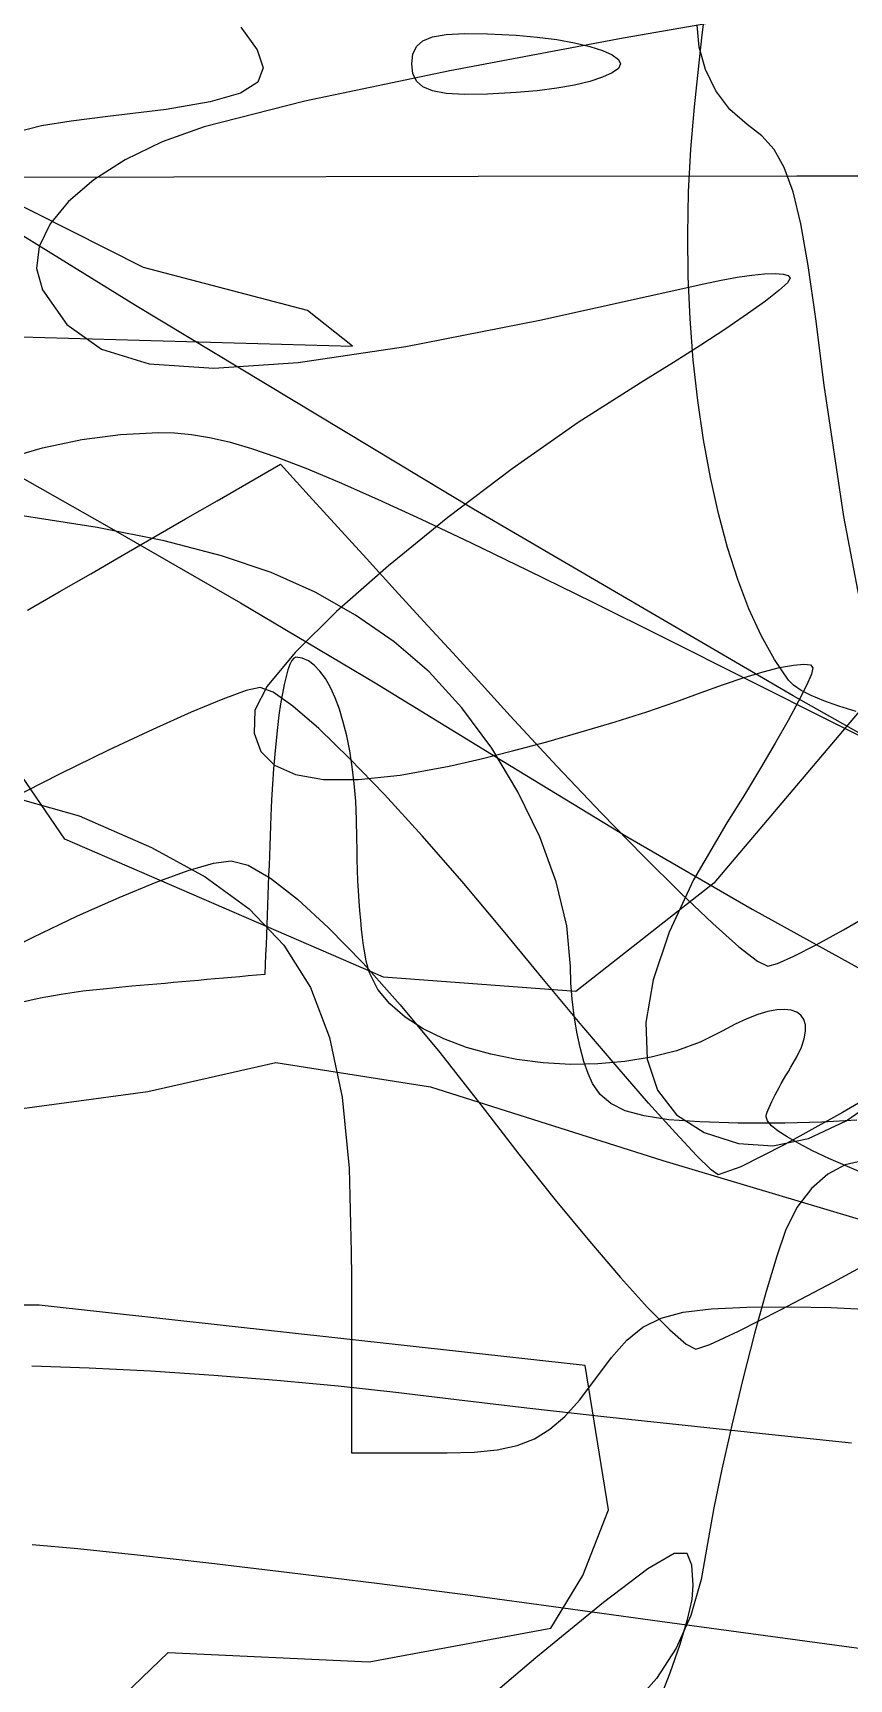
# Model space of a CAD drawing. Extents: x -75 to 75, y -75 to 75.
# Drawn here: x -24.29 to -13.1, y -34.69 to -12.14 of the extents above; entities that cross this region are included whole.
import ezdxf

# ---------------------------------------------------------------- set-up
doc = ezdxf.new("R2010")
doc.units = 0
for name, color, linetype in [('butterfly', 7, 'CONTINUOUS'), ('crown', 7, 'CONTINUOUS'), ('darth', 7, 'CONTINUOUS'), ('jackskellington', 7, 'CONTINUOUS'), ('m4', 7, 'CONTINUOUS'), ('mushroom', 7, 'CONTINUOUS'), ('nes', 7, 'CONTINUOUS'), ('skullbones', 7, 'CONTINUOUS'), ('stormtrooper', 7, 'CONTINUOUS'), ('wolf', 7, 'CONTINUOUS')]:
    doc.layers.add(name, color=color, linetype=linetype)

msp = doc.modelspace()

# ---------------------------------------------------------------- linework, layer by layer
at = {"layer": 'butterfly', "color": 7}
for p, q in [((-13.645545, -11.770447), (-16.201222, -12.212326)), ((-16.201222, -12.212326), (-18.576825, -12.659385)), ((-18.576825, -12.659385), (-20.560863, -13.07651)), ((-20.560863, -13.07651), (-21.941849, -13.428585)), ((-21.941849, -13.428585), (-22.515734, -13.63518)), ((-22.515734, -13.63518), (-23.022392, -13.880138)), ((-23.022392, -13.880138), (-23.453032, -14.15461)), ((-23.453032, -14.15461), (-23.79886, -14.449741)), ((-23.79886, -14.449741), (-24.051085, -14.756686)), ((-24.051085, -14.756686), (-24.200915, -15.066589)), ((-24.200915, -15.066589), (-24.239557, -15.370596)), ((-24.239557, -15.370596), (-24.15822, -15.659862)), ((-15.094891, -15.578226), (-14.85921, -15.52774)), ((-14.85921, -15.52774), (-14.638898, -15.488217)), ((-14.638898, -15.488217), (-14.438808, -15.459978)), ((-14.438808, -15.459978), (-14.263795, -15.443355)), ((-14.263795, -15.443355), (-14.118711, -15.438642)), ((-14.118711, -15.438642), (-14.00841, -15.446206)), ((-14.00841, -15.446206), (-13.937747, -15.466356)), ((-13.911574, -15.499388), (-13.950469, -15.562732)), ((-13.937747, -15.466356), (-13.911574, -15.499388)), ((-24.15822, -15.659862), (-23.822702, -16.136154)), ((-17.342168, -16.077779), (-15.094891, -15.578226)), ((-14.066297, -15.669717), (-14.250834, -15.814576)), ((-13.950469, -15.562732), (-14.066297, -15.669717)), ((-14.495857, -15.991544), (-14.793143, -16.194857)), ((-14.250834, -15.814576), (-14.495857, -15.991544)), ((-23.822702, -16.136154), (-23.349917, -16.474259)), ((-19.180495, -16.436704), (-17.342168, -16.077779)), ((-14.793143, -16.194857), (-15.134469, -16.418743)), ((-20.655153, -16.655407), (-19.180495, -16.436704)), ((-15.134469, -16.418743), (-15.511614, -16.657447)), ((-23.349917, -16.474259), (-22.694584, -16.673776)), ((-22.694584, -16.673776), (-21.811423, -16.734293)), ((-21.811423, -16.734293), (-20.655153, -16.655407)), ((-15.511614, -16.657447), (-15.916353, -16.905193)), ((-15.916353, -16.905193), (-16.814933, -17.477492)), ((-16.814933, -17.477492), (-17.723399, -18.11206)), ((-17.723399, -18.11206), (-18.603598, -18.776592)), ((-18.603598, -18.776592), (-19.417381, -19.438775)), ((-19.417381, -19.438775), (-20.126596, -20.06631)), ((-20.126596, -20.06631), (-20.693094, -20.626886)), ((-20.693094, -20.626886), (-21.078722, -21.088195)), ((-14.542373, -20.969162), (-14.283136, -20.892138)), ((-14.283136, -20.892138), (-14.056397, -20.835152)), ((-14.056397, -20.835152), (-13.868445, -20.799597)), ((-13.868445, -20.799597), (-13.725566, -20.786869)), ((-13.725566, -20.786869), (-13.634051, -20.798412)), ((-13.621679, -20.923103), (-13.688828, -21.078912)), ((-13.634051, -20.798412), (-13.600185, -20.835583)), ((-13.600185, -20.835583), (-13.621679, -20.923103)), ((-21.078722, -21.088195), (-21.245331, -21.417932)), ((-15.477755, -21.30414), (-15.133194, -21.177693)), ((-15.133194, -21.177693), (-14.827822, -21.064813)), ((-14.827822, -21.064813), (-14.542373, -20.969162)), ((-13.688828, -21.078912), (-13.796795, -21.294304)), ((-21.245331, -21.417932), (-21.25548, -21.731306)), ((-15.875521, -21.438678), (-15.477755, -21.30414)), ((-13.796795, -21.294304), (-13.94074, -21.560564)), ((-16.774016, -21.715507), (-16.312329, -21.577176)), ((-16.312329, -21.577176), (-15.875521, -21.438678)), ((-13.94074, -21.560564), (-14.115828, -21.868977)), ((-21.25548, -21.731306), (-21.1659, -21.983059)), ((-17.715373, -21.975143), (-17.246418, -21.84954)), ((-17.246418, -21.84954), (-16.774016, -21.715507)), ((-14.115828, -21.868977), (-14.317221, -22.210827)), ((-21.1659, -21.983059), (-20.977525, -22.172927)), ((-18.586286, -22.184549), (-18.166716, -22.08819)), ((-18.166716, -22.08819), (-17.715373, -21.975143)), ((-20.977525, -22.172927), (-20.691285, -22.300638)), ((-20.691285, -22.300638), (-20.308111, -22.365922)), ((-19.828933, -22.368462), (-19.254683, -22.308095)), ((-19.254683, -22.308095), (-18.586289, -22.184495)), ((-18.586289, -22.184495), (-18.586289, -22.184495)), ((-18.586289, -22.184495), (-18.586288, -22.184498)), ((-18.586288, -22.184498), (-18.586288, -22.184501)), ((-18.586288, -22.184501), (-18.586288, -22.184504)), ((-18.586288, -22.184504), (-18.586288, -22.184507)), ((-18.586288, -22.184507), (-18.586288, -22.18451)), ((-18.586288, -22.18451), (-18.586288, -22.184512)), ((-18.586288, -22.184512), (-18.586286, -22.184549)), ((-14.317221, -22.210827), (-14.540082, -22.577408)), ((-20.308111, -22.365922), (-19.828933, -22.368462)), ((-14.540082, -22.577408), (-14.779573, -22.96)), ((-14.779573, -22.96), (-15.234675, -23.740564)), ((-15.234675, -23.740564), (-15.571635, -24.459836)), ((-15.571635, -24.459836), (-15.790075, -25.112703)), ((-15.790075, -25.112703), (-15.88962, -25.69405)), ((-15.88962, -25.69405), (-15.869892, -26.198765)), ((-15.869892, -26.198765), (-15.730518, -26.621726)), ((-15.730518, -26.621726), (-15.471121, -26.957827)), ((-13.144018, -27.041218), (-12.578922, -26.650973)), ((-15.471121, -26.957827), (-15.091324, -27.201949)), ((-13.663073, -27.282854), (-13.144018, -27.041218)), ((-15.091324, -27.201949), (-14.621994, -27.354634)), ((-14.621994, -27.354634), (-14.150821, -27.384465)), ((-14.150821, -27.384465), (-13.663073, -27.282854)), ((-15.50212, -32.968655), (-15.861429, -33.175866)), ((-15.32417, -32.968393), (-15.50212, -32.968655)), ((-15.259812, -33.128297), (-15.32417, -32.968393)), ((-15.241281, -33.401584), (-15.259812, -33.128297)), ((-15.861429, -33.175866), (-16.469862, -33.636811)), ((-15.25671, -33.597319), (-15.241281, -33.401584)), ((-16.469862, -33.636811), (-17.395187, -34.398277)), ((-15.317534, -33.871162), (-15.25671, -33.597319)), ((-15.4191, -34.210597), (-15.317534, -33.871162)), ((-15.556758, -34.603097), (-15.4191, -34.210597)), ((-17.395187, -34.398277), (-18.705168, -35.507052)), ((-15.725856, -35.036156), (-15.556758, -34.603097))]:
    msp.add_line(p, q, dxfattribs=at)
at = {"layer": 'crown', "color": 7}
for p, q in [((-26.292435, -14.123159), (-22.355412, -14.113789)), ((-22.355412, -14.113789), (-18.189422, -14.105887)), ((-18.189422, -14.105887), (-13.819044, -14.099594)), ((-13.819044, -14.099594), (-9.268852, -14.094993))]:
    msp.add_line(p, q, dxfattribs=at)
at = {"layer": 'darth', "color": 7}
for p, q in [((-22.883601, -15.876829), (-27.740519, -12.867538)), ((-18.252578, -18.666195), (-22.883601, -15.876829)), ((-25.083272, -17.871265), (-23.306273, -18.87255)), ((-13.872484, -21.221847), (-18.252578, -18.666195)), ((-23.306273, -18.87255), (-21.445871, -19.948263)), ((-21.445871, -19.948263), (-19.599319, -21.044374)), ((-19.599319, -21.044374), (-17.863867, -22.106853)), ((-9.768356, -23.529993), (-13.872484, -21.221847)), ((-17.863867, -22.106853), (-16.137261, -23.158145)), ((-16.137261, -23.158145), (-14.43446, -24.144275)), ((-14.43446, -24.144275), (-12.769165, -25.058384)), ((-23.515659, -30.430377), (-24.302415, -30.403792)), ((-22.676612, -30.472363), (-23.515659, -30.430377)), ((-21.811119, -30.528266), (-22.676612, -30.472363)), ((-20.945024, -30.596594), (-21.811119, -30.528266)), ((-20.104174, -30.675868), (-20.945024, -30.596594)), ((-19.314412, -30.764604), (-20.104174, -30.675868)), ((-18.482778, -30.864421), (-19.314412, -30.764604)), ((-17.521918, -30.975458), (-18.482778, -30.864421)), ((-16.466093, -31.094003), (-17.521918, -30.975458)), ((-15.349563, -31.216346), (-16.466093, -31.094003)), ((-14.206586, -31.338774), (-15.349563, -31.216346)), ((-13.071423, -31.457575), (-14.206586, -31.338774)), ((-24.296822, -32.845928), (-23.673766, -32.900736)), ((-23.673766, -32.900736), (-22.855455, -32.985287)), ((-22.855455, -32.985287), (-21.87675, -33.095339)), ((-21.87675, -33.095339), (-20.772512, -33.226657)), ((-20.772512, -33.226657), (-19.577602, -33.374996)), ((-19.577602, -33.374996), (-18.32688, -33.536117)), ((-18.32688, -33.536117), (-17.055208, -33.705777)), ((-17.055208, -33.705777), (-15.797445, -33.879742)), ((-15.797445, -33.879742), (-12.903978, -34.275223))]:
    msp.add_line(p, q, dxfattribs=at)
at = {"layer": 'jackskellington', "color": 7}
for p, q in [((-13.158151, -27.643909), (-13.396472, -27.772589)), ((-12.919786, -27.58832), (-13.158151, -27.643909)), ((-13.396472, -27.772589), (-13.62129, -27.969156)), ((-13.62129, -27.969156), (-13.819144, -28.228406)), ((-13.819144, -28.228406), (-13.976575, -28.545138)), ((-13.976575, -28.545138), (-14.097021, -28.896996)), ((-14.097021, -28.896996), (-14.241164, -29.380507)), ((-14.241164, -29.380507), (-14.398763, -29.954742)), ((-14.398763, -29.954742), (-14.559573, -30.578778)), ((-14.559573, -30.578778), (-14.713352, -31.211681)), ((-14.713352, -31.211681), (-14.849856, -31.812529)), ((-14.849856, -31.812529), (-14.958841, -32.340395)), ((-14.958841, -32.340395), (-15.030065, -32.75435)), ((-15.030065, -32.75435), (-15.132335, -33.322116)), ((-15.132335, -33.322116), (-15.275442, -33.819169)), ((-15.275442, -33.819169), (-15.474474, -34.265215)), ((-15.474474, -34.265215), (-15.744524, -34.679972)), ((-15.744524, -34.679972), (-16.10068, -35.083143))]:
    msp.add_line(p, q, dxfattribs=at)
at = {"layer": 'm4', "color": 7}
for p, q in [((-21.439866, -12.061334), (-21.214128, -12.374936)), ((-18.812651, -12.196194), (-18.624409, -12.16277)), ((-18.624409, -12.16277), (-18.375231, -12.149195)), ((-18.375231, -12.149195), (-18.058146, -12.153542)), ((-18.058146, -12.153542), (-17.666182, -12.17389)), ((-17.666182, -12.17389), (-17.379029, -12.198443)), ((-15.159381, -12.334931), (-15.187058, -12.034464)), ((-21.214128, -12.374936), (-21.132217, -12.622358)), ((-19.081465, -12.434615), (-19.034208, -12.330201)), ((-19.034208, -12.330201), (-18.946927, -12.251365)), ((-18.946927, -12.251365), (-18.812651, -12.196194)), ((-17.379029, -12.198443), (-17.11114, -12.233238)), ((-17.11114, -12.233238), (-16.868378, -12.276647)), ((-16.868378, -12.276647), (-16.656608, -12.327057)), ((-16.656608, -12.327057), (-16.481691, -12.382864)), ((-16.481691, -12.382864), (-16.349492, -12.442455)), ((-15.073239, -12.640951), (-15.159381, -12.334931)), ((-21.132217, -12.622358), (-21.205001, -12.815635)), ((-19.095669, -12.566523), (-19.081465, -12.434615)), ((-19.081465, -12.698504), (-19.095669, -12.566523)), ((-16.349492, -12.442455), (-16.265872, -12.504217)), ((-16.265872, -12.504217), (-16.236696, -12.566543)), ((-16.236696, -12.566543), (-16.265872, -12.628869)), ((-21.205001, -12.815635), (-21.44335, -12.966799)), ((-19.034208, -12.802921), (-19.081465, -12.698504)), ((-18.946927, -12.881754), (-19.034208, -12.802921)), ((-16.656608, -12.806031), (-16.868378, -12.856444)), ((-16.481691, -12.750224), (-16.656608, -12.806031)), ((-16.349492, -12.690633), (-16.481691, -12.750224)), ((-16.265872, -12.628869), (-16.349492, -12.690633)), ((-14.932319, -12.932881), (-15.073239, -12.640951)), ((-21.44335, -12.966799), (-21.858132, -13.087883)), ((-18.812651, -12.936926), (-18.946927, -12.881754)), ((-18.624409, -12.970346), (-18.812651, -12.936926)), ((-18.375231, -12.983921), (-18.624409, -12.970346)), ((-18.058146, -12.979575), (-18.375231, -12.983921)), ((-17.666182, -12.959227), (-18.058146, -12.979575)), ((-17.379029, -12.934645), (-17.666182, -12.959227)), ((-17.11114, -12.899853), (-17.379029, -12.934645)), ((-16.868378, -12.856444), (-17.11114, -12.899853)), ((-14.740306, -13.191081), (-14.932319, -12.932881)), ((-23.260473, -13.287937), (-23.764318, -13.348578)), ((-22.460216, -13.190917), (-23.260473, -13.287937)), ((-21.858132, -13.087883), (-22.460216, -13.190917)), ((-14.500886, -13.395912), (-14.740306, -13.191081)), ((-24.168904, -13.415287), (-24.492125, -13.497425)), ((-23.764318, -13.348578), (-24.168904, -13.415287)), ((-14.299944, -13.549582), (-14.500886, -13.395912)), ((-14.133196, -13.738005), (-14.299944, -13.549582)), ((-13.99343, -13.985613), (-14.133196, -13.738005)), ((-13.873434, -14.31684), (-13.99343, -13.985613)), ((-13.765995, -14.756119), (-13.873434, -14.31684)), ((-13.663901, -15.327887), (-13.765995, -14.756119)), ((-13.559939, -16.056573), (-13.663901, -15.327887)), ((-13.446898, -16.966619), (-13.559939, -16.056573)), ((-13.176323, -18.766629), (-13.446898, -16.966619)), ((-12.76844, -20.892699), (-13.176323, -18.766629))]:
    msp.add_line(p, q, dxfattribs=at)
at = {"layer": 'mushroom', "color": 7}
for p, q in [((-15.120412, -12.209289), (-15.023622, -11.385731)), ((-15.222128, -13.152309), (-15.120412, -12.209289)), ((-15.27352, -13.732372), (-15.222128, -13.152309)), ((-15.304753, -14.316388), (-15.27352, -13.732372)), ((-15.316383, -14.900964), (-15.304753, -14.316388)), ((-15.308964, -15.4827), (-15.316383, -14.900964)), ((-15.283053, -16.058207), (-15.308964, -15.4827)), ((-15.239207, -16.624086), (-15.283053, -16.058207)), ((-15.177981, -17.176942), (-15.239207, -16.624086)), ((-15.099931, -17.713384), (-15.177981, -17.176942)), ((-15.005611, -18.230012), (-15.099931, -17.713384)), ((-14.895579, -18.723432), (-15.005611, -18.230012)), ((-14.770389, -19.19025), (-14.895579, -18.723432)), ((-14.630598, -19.627071), (-14.770389, -19.19025)), ((-14.476761, -20.030502), (-14.630598, -19.627071)), ((-14.309434, -20.397143), (-14.476761, -20.030502)), ((-14.129172, -20.723603), (-14.309434, -20.397143)), ((-13.936532, -21.006483), (-14.129172, -20.723603)), ((-13.866032, -21.076398), (-13.936532, -21.006483)), ((-13.761114, -21.147083), (-13.866032, -21.076398)), ((-13.622369, -21.218404), (-13.761114, -21.147083)), ((-13.450388, -21.290221), (-13.622369, -21.218404)), ((-13.245759, -21.362399), (-13.450388, -21.290221)), ((-13.009073, -21.434806), (-13.245759, -21.362399))]:
    msp.add_line(p, q, dxfattribs=at)
at = {"layer": 'nes', "color": 7}
for p, q in [((-21.331016, -18.299647), (-20.897921, -18.049948)), ((-20.897921, -18.049948), (-20.504256, -18.480397)), ((-21.764111, -18.549343), (-21.331016, -18.299647)), ((-20.504256, -18.480397), (-20.110592, -18.910845)), ((-22.197205, -18.799042), (-21.764111, -18.549343)), ((-22.6303, -19.048741), (-22.197205, -18.799042)), ((-20.110592, -18.910845), (-19.716927, -19.341293)), ((-23.063395, -19.29844), (-22.6303, -19.048741)), ((-23.49649, -19.548136), (-23.063395, -19.29844)), ((-19.716927, -19.341293), (-19.323262, -19.771741)), ((-23.929584, -19.797835), (-23.49649, -19.548136)), ((-24.362679, -20.047534), (-23.929584, -19.797835)), ((-19.323262, -19.771741), (-18.929598, -20.202189)), ((-18.929598, -20.202189), (-18.535933, -20.632637)), ((-18.535933, -20.632637), (-18.142268, -21.063085)), ((-21.366279, -21.149843), (-21.687537, -21.264809)), ((-21.173528, -21.107284), (-21.366279, -21.149843)), ((-20.998153, -21.171936), (-21.173528, -21.107284)), ((-20.7267, -21.364256), (-20.998153, -21.171936)), ((-18.142268, -21.063085), (-17.748604, -21.493534)), ((-21.687537, -21.264809), (-22.120157, -21.44428)), ((-20.37282, -21.670603), (-20.7267, -21.364256)), ((-22.120157, -21.44428), (-22.646994, -21.680356)), ((-17.748604, -21.493534), (-17.108187, -22.185029)), ((-22.646994, -21.680356), (-23.250904, -21.965144)), ((-19.950167, -22.077322), (-20.37282, -21.670603)), ((-23.250904, -21.965144), (-23.914741, -22.290741)), ((-19.472392, -22.570767), (-19.950167, -22.077322)), ((-23.914741, -22.290741), (-24.62136, -22.649251)), ((-17.108187, -22.185029), (-16.495684, -22.829658)), ((-18.95315, -23.137289), (-19.472392, -22.570767)), ((-16.495684, -22.829658), (-15.925578, -23.413342)), ((-18.406092, -23.763238), (-18.95315, -23.137289)), ((-15.925578, -23.413342), (-15.41235, -23.922011)), ((-22.597523, -23.772125), (-22.16043, -23.613962)), ((-22.16043, -23.613962), (-21.813618, -23.51392)), ((-21.813618, -23.51392), (-21.573453, -23.479015)), ((-21.573453, -23.479015), (-21.337424, -23.540398)), ((-21.337424, -23.540398), (-21.030608, -23.71935)), ((-23.108526, -23.981393), (-22.597523, -23.772125)), ((-21.030608, -23.71935), (-20.660992, -24.008057)), ((-17.844872, -24.434967), (-18.406092, -23.763238)), ((-23.677071, -24.234755), (-23.108526, -23.981393)), ((-20.660992, -24.008057), (-20.236562, -24.398721)), ((-15.41235, -23.922011), (-14.970481, -24.341588)), ((-24.28679, -24.525193), (-23.677071, -24.234755)), ((-14.970481, -24.341588), (-14.614453, -24.657998)), ((-13.180256, -24.425069), (-12.746161, -24.175762)), ((-24.921314, -24.845696), (-24.28679, -24.525193)), ((-20.236562, -24.398721), (-19.765303, -24.883533)), ((-17.291431, -25.107065), (-17.844872, -24.434967)), ((-13.556763, -24.631563), (-13.180256, -24.425069)), ((-14.614453, -24.657998), (-14.358748, -24.857168)), ((-14.087849, -24.88845), (-13.86339, -24.788326)), ((-13.86339, -24.788326), (-13.556763, -24.631563)), ((-19.765303, -24.883533), (-19.255201, -25.454689)), ((-14.358748, -24.857168), (-14.217847, -24.925026)), ((-14.217847, -24.925026), (-14.087849, -24.88845)), ((-16.766671, -25.734075), (-17.291431, -25.107065)), ((-19.255201, -25.454689), (-18.714242, -26.104382)), ((-16.282681, -26.30227), (-16.766671, -25.734075)), ((-18.714242, -26.104382), (-18.150412, -26.824807)), ((-15.85155, -26.797931), (-16.282681, -26.30227)), ((-12.269118, -26.385359), (-13.197502, -26.92877)), ((-18.150412, -26.824807), (-17.631279, -27.496905)), ((-15.485367, -27.207334), (-15.85155, -26.797931)), ((-13.197502, -26.92877), (-13.994944, -27.372287)), ((-15.196222, -27.516754), (-15.485367, -27.207334)), ((-17.631279, -27.496905), (-17.131167, -28.123916)), ((-13.994944, -27.372287), (-14.586543, -27.671189)), ((-14.996203, -27.71247), (-15.196222, -27.516754)), ((-14.897401, -27.780759), (-14.996203, -27.71247)), ((-14.586543, -27.671189), (-14.897401, -27.780759)), ((-17.131167, -28.123916), (-16.66215, -28.692111)), ((-16.66215, -28.692111), (-16.236306, -29.187772)), ((-13.313385, -29.246251), (-12.452487, -28.780085)), ((-16.236306, -29.187772), (-15.86571, -29.597172)), ((-14.043324, -29.631293), (-13.313385, -29.246251)), ((-15.86571, -29.597172), (-15.562438, -29.906592)), ((-14.618182, -29.922303), (-14.043324, -29.631293)), ((-15.562438, -29.906592), (-15.338567, -30.102308)), ((-15.013838, -30.106372), (-14.618182, -29.922303)), ((-15.338567, -30.102308), (-15.206173, -30.170597)), ((-15.206173, -30.170597), (-15.013838, -30.106372))]:
    msp.add_line(p, q, dxfattribs=at)
at = {"layer": 'skullbones', "color": 7}
for p, q in [((-23.408429, -18.916565), (-24.488956, -18.745324)), ((-22.489344, -19.099572), (-23.408429, -18.916565)), ((-21.703757, -19.302631), (-22.489344, -19.099572)), ((-21.023723, -19.534025), (-21.703757, -19.302631)), ((-20.421299, -19.802038), (-21.023723, -19.534025)), ((-19.86854, -20.114949), (-20.421299, -19.802038)), ((-19.337504, -20.481047), (-19.86854, -20.114949)), ((-18.859932, -20.892889), (-19.337504, -20.481047)), ((-18.410974, -21.385792), (-18.859932, -20.892889)), ((-18.001437, -21.939845), (-18.410974, -21.385792)), ((-17.642128, -22.535126), (-18.001437, -21.939845)), ((-17.343853, -23.151722), (-17.642128, -22.535126)), ((-24.430386, -22.643806), (-23.655174, -22.86344)), ((-23.655174, -22.86344), (-22.664088, -23.300044)), ((-17.11742, -23.769718), (-17.343853, -23.151722)), ((-22.664088, -23.300044), (-21.925758, -23.701996)), ((-21.925758, -23.701996), (-21.324301, -24.138927)), ((-16.973635, -24.369195), (-17.11742, -23.769718)), ((-21.324301, -24.138927), (-20.847851, -24.634842)), ((-16.923305, -24.930238), (-16.973635, -24.369195)), ((-20.847851, -24.634842), (-20.484539, -25.213742)), ((-16.91715, -25.149739), (-16.923305, -24.930238)), ((-20.484539, -25.213742), (-20.222496, -25.899632)), ((-16.899511, -25.376742), (-16.91715, -25.149739)), ((-16.871625, -25.604693), (-16.899511, -25.376742)), ((-16.834729, -25.82703), (-16.871625, -25.604693)), ((-20.222496, -25.899632), (-20.049855, -26.716513)), ((-16.790059, -26.037199), (-16.834729, -25.82703)), ((-16.738852, -26.228638), (-16.790059, -26.037199)), ((-16.682344, -26.394794), (-16.738852, -26.228638)), ((-16.621773, -26.529106), (-16.682344, -26.394794)), ((-16.515808, -26.682313), (-16.621773, -26.529106)), ((-20.049855, -26.716513), (-19.954748, -27.688393)), ((-16.370397, -26.806093), (-16.515808, -26.682313)), ((-16.173279, -26.902966), (-16.370397, -26.806093)), ((-15.912199, -26.975455), (-16.173279, -26.902966)), ((-15.574901, -27.026074), (-15.912199, -26.975455)), ((-15.149129, -27.057353), (-15.574901, -27.026074)), ((-12.998253, -27.03239), (-13.476952, -27.059596)), ((-14.622628, -27.071803), (-15.149129, -27.057353)), ((-13.983142, -27.071958), (-14.622628, -27.071803)), ((-13.476952, -27.059596), (-13.983142, -27.071958)), ((-19.954748, -27.688393), (-19.925306, -28.839273)), ((-19.925306, -28.839273), (-19.925141, -29.18311)), ((-19.925141, -29.18311), (-19.924975, -29.526947)), ((-19.924975, -29.526947), (-19.924809, -29.870784)), ((-15.930024, -29.869254), (-15.680426, -29.744862)), ((-15.680426, -29.744862), (-15.376168, -29.663559)), ((-15.376168, -29.663559), (-14.993356, -29.616473)), ((-14.993356, -29.616473), (-14.508098, -29.594742)), ((-14.508098, -29.594742), (-13.896499, -29.589465)), ((-13.896499, -29.589465), (-13.355061, -29.596464)), ((-13.355061, -29.596464), (-12.899617, -29.619408)), ((-19.924809, -29.870784), (-19.924643, -30.214621)), ((-16.148858, -30.045609), (-15.930024, -29.869254)), ((-16.36082, -30.2828), (-16.148858, -30.045609)), ((-19.924643, -30.214621), (-19.924477, -30.558455)), ((-16.589805, -30.589705), (-16.36082, -30.2828)), ((-19.924477, -30.558455), (-19.924311, -30.902292)), ((-16.800456, -30.868411), (-16.589805, -30.589705)), ((-17.001248, -31.092369), (-16.800456, -30.868411)), ((-19.924311, -30.902292), (-19.924146, -31.246129)), ((-17.203147, -31.266996), (-17.001248, -31.092369)), ((-19.924146, -31.246129), (-19.92398, -31.589966)), ((-17.417117, -31.397719), (-17.203147, -31.266996)), ((-18.241107, -31.580653), (-17.925132, -31.549126)), ((-17.925132, -31.549126), (-17.654124, -31.489955)), ((-17.654124, -31.489955), (-17.417117, -31.397719)), ((-19.92398, -31.589966), (-19.760109, -31.589966)), ((-19.760109, -31.589966), (-19.596238, -31.589966)), ((-19.596238, -31.589966), (-19.432367, -31.589966)), ((-19.432367, -31.589966), (-19.268496, -31.589966)), ((-19.268496, -31.589966), (-19.104625, -31.589966)), ((-19.104625, -31.589966), (-18.940754, -31.589966)), ((-18.940754, -31.589966), (-18.776883, -31.589966)), ((-18.776883, -31.589966), (-18.613012, -31.589966)), ((-18.613012, -31.589966), (-18.241107, -31.580653))]:
    msp.add_line(p, q, dxfattribs=at)
at = {"layer": 'stormtrooper', "color": 7}
for p, q in [((-24.156591, -17.823945), (-23.616896, -17.709837)), ((-23.616896, -17.709837), (-23.087663, -17.640548)), ((-23.087663, -17.640548), (-22.568457, -17.615826)), ((-22.568457, -17.615826), (-22.346525, -17.621188)), ((-22.346525, -17.621188), (-22.116677, -17.641959)), ((-22.116677, -17.641959), (-21.870375, -17.681792)), ((-21.870375, -17.681792), (-21.599076, -17.744361)), ((-21.599076, -17.744361), (-21.294242, -17.833337)), ((-24.707185, -17.983129), (-24.156591, -17.823945)), ((-21.294242, -17.833337), (-20.947331, -17.952384)), ((-20.947331, -17.952384), (-20.549805, -18.105174)), ((-20.549805, -18.105174), (-20.093123, -18.295372)), ((-20.093123, -18.295372), (-19.568744, -18.52665)), ((-19.568744, -18.52665), (-18.968129, -18.802675)), ((-18.968129, -18.802675), (-18.282737, -19.127114)), ((-18.282737, -19.127114), (-17.504028, -19.503638)), ((-17.504028, -19.503638), (-16.623462, -19.935915)), ((-16.623462, -19.935915), (-15.632499, -20.427614)), ((-15.632499, -20.427614), (-14.522599, -20.982401)), ((-20.74076, -20.73717), (-20.767526, -20.790927)), ((-20.713904, -20.704099), (-20.74076, -20.73717)), ((-20.68713, -20.692838), (-20.713904, -20.704099)), ((-20.599161, -20.705228), (-20.68713, -20.692838)), ((-20.514233, -20.74166), (-20.599161, -20.705228)), ((-20.432707, -20.801068), (-20.514233, -20.74166)), ((-20.820085, -20.956047), (-20.845527, -21.065182)), ((-20.794027, -20.86426), (-20.820085, -20.956047)), ((-20.767526, -20.790927), (-20.794027, -20.86426)), ((-20.354948, -20.882373), (-20.432707, -20.801068)), ((-20.28132, -20.984498), (-20.354948, -20.882373)), ((-20.870179, -21.190545), (-20.893866, -21.331027)), ((-20.845527, -21.065182), (-20.870179, -21.190545)), ((-20.212186, -21.106373), (-20.28132, -20.984498)), ((-20.14791, -21.246917), (-20.212186, -21.106373)), ((-14.522599, -20.982401), (-13.285221, -21.603945)), ((-20.893866, -21.331027), (-20.916415, -21.485513)), ((-20.088856, -21.405057), (-20.14791, -21.246917)), ((-20.035387, -21.579716), (-20.088856, -21.405057)), ((-20.916415, -21.485513), (-20.93765, -21.652888)), ((-19.987867, -21.769818), (-20.035387, -21.579716)), ((-13.285221, -21.603945), (-11.57637, -22.462592)), ((-20.957397, -21.832037), (-20.975479, -22.021845)), ((-20.93765, -21.652888), (-20.957397, -21.832037)), ((-19.94666, -21.974288), (-19.987867, -21.769818)), ((-20.975479, -22.021845), (-20.991724, -22.221204)), ((-19.91213, -22.192048), (-19.94666, -21.974288)), ((-20.991724, -22.221204), (-21.005956, -22.428996)), ((-19.884639, -22.422028), (-19.91213, -22.192048)), ((-21.005956, -22.428996), (-21.018001, -22.644108)), ((-19.864553, -22.663144), (-19.884639, -22.422028)), ((-21.018001, -22.644108), (-21.027684, -22.865424)), ((-19.852234, -22.914328), (-19.864553, -22.663144)), ((-21.027684, -22.865424), (-21.032801, -23.00121)), ((-19.848046, -23.1745), (-19.852234, -22.914328)), ((-21.037918, -23.136998), (-21.043034, -23.272784)), ((-21.032801, -23.00121), (-21.037918, -23.136998)), ((-19.847143, -23.319181), (-19.848046, -23.1745)), ((-21.048151, -23.408572), (-21.053268, -23.544358)), ((-21.043034, -23.272784), (-21.048151, -23.408572)), ((-19.84449, -23.464427), (-19.847143, -23.319181)), ((-21.053268, -23.544358), (-21.058384, -23.680146)), ((-19.84018, -23.609286), (-19.84449, -23.464427)), ((-19.834302, -23.752807), (-19.84018, -23.609286)), ((-21.063501, -23.815932), (-21.068618, -23.951717)), ((-21.058384, -23.680146), (-21.063501, -23.815932)), ((-19.826944, -23.894045), (-19.834302, -23.752807)), ((-19.818198, -24.032049), (-19.826944, -23.894045)), ((-21.073735, -24.087506), (-21.078851, -24.223291)), ((-21.068618, -23.951717), (-21.073735, -24.087506)), ((-19.808151, -24.16587), (-19.818198, -24.032049)), ((-21.078851, -24.223291), (-21.083968, -24.35908)), ((-19.79689, -24.294561), (-19.808151, -24.16587)), ((-19.784509, -24.41717), (-19.79689, -24.294561)), ((-21.089085, -24.494865), (-21.094201, -24.630654)), ((-21.083968, -24.35908), (-21.089085, -24.494865)), ((-19.771095, -24.532751), (-19.784509, -24.41717)), ((-19.756736, -24.640354), (-19.771095, -24.532751)), ((-21.099318, -24.766439), (-21.104435, -24.902228)), ((-21.094201, -24.630654), (-21.099318, -24.766439)), ((-19.741521, -24.739027), (-19.756736, -24.640354)), ((-19.725542, -24.827825), (-19.741521, -24.739027)), ((-21.104435, -24.902228), (-21.109551, -25.038013)), ((-19.708888, -24.905801), (-19.725542, -24.827825)), ((-19.691647, -24.971999), (-19.708888, -24.905801)), ((-19.673909, -25.025474), (-19.691647, -24.971999)), ((-19.560309, -25.242486), (-19.673909, -25.025474)), ((-23.282216, -25.232148), (-23.603408, -25.268087)), ((-22.931722, -25.199219), (-23.282216, -25.232148)), ((-22.817837, -25.189143), (-22.931722, -25.199219)), ((-22.703951, -25.179068), (-22.817837, -25.189143)), ((-22.590065, -25.168993), (-22.703951, -25.179068)), ((-22.476179, -25.158917), (-22.590065, -25.168993)), ((-22.362294, -25.148842), (-22.476179, -25.158917)), ((-22.248408, -25.138767), (-22.362294, -25.148842)), ((-22.134522, -25.128691), (-22.248408, -25.138767)), ((-22.020637, -25.118616), (-22.134522, -25.128691)), ((-21.906751, -25.108541), (-22.020637, -25.118616)), ((-21.792866, -25.098465), (-21.906751, -25.108541)), ((-21.67898, -25.08839), (-21.792866, -25.098465)), ((-21.565094, -25.078315), (-21.67898, -25.08839)), ((-21.451208, -25.068239), (-21.565094, -25.078315)), ((-21.337323, -25.058164), (-21.451208, -25.068239)), ((-21.223437, -25.048089), (-21.337323, -25.058164)), ((-21.109551, -25.038013), (-21.223437, -25.048089)), ((-19.396434, -25.441244), (-19.560309, -25.242486)), ((-24.190002, -25.362611), (-24.471463, -25.428013)), ((-23.903327, -25.310437), (-24.190002, -25.362611)), ((-23.603408, -25.268087), (-23.903327, -25.310437)), ((-19.187677, -25.62087), (-19.396434, -25.441244)), ((-18.93943, -25.780478), (-19.187677, -25.62087)), ((-14.504088, -25.643177), (-14.667325, -25.719456)), ((-14.353828, -25.585002), (-14.504088, -25.643177)), ((-14.217251, -25.544568), (-14.353828, -25.585002)), ((-14.095058, -25.521511), (-14.217251, -25.544568)), ((-13.987954, -25.515443), (-14.095058, -25.521511)), ((-13.896642, -25.525998), (-13.987954, -25.515443)), ((-13.821825, -25.552837), (-13.896642, -25.525998)), ((-13.764207, -25.595552), (-13.821825, -25.552837)), ((-13.724491, -25.653788), (-13.764207, -25.595552)), ((-13.703381, -25.72718), (-13.724491, -25.653788)), ((-18.657085, -25.919193), (-18.93943, -25.780478)), ((-18.346033, -26.036135), (-18.657085, -25.919193)), ((-14.842837, -25.814215), (-15.144407, -25.963445)), ((-14.667325, -25.719456), (-14.842837, -25.814215)), ((-13.758715, -26.034574), (-13.719787, -25.917943)), ((-13.719787, -25.917943), (-13.701575, -25.815355)), ((-13.701575, -25.815355), (-13.703381, -25.72718)), ((-18.011665, -26.130419), (-18.346033, -26.036135)), ((-17.659375, -26.201167), (-18.011665, -26.130419)), ((-15.471189, -26.082097), (-15.81779, -26.171054)), ((-15.144407, -25.963445), (-15.471189, -26.082097)), ((-13.819062, -26.164881), (-13.758715, -26.034574)), ((-17.294554, -26.247499), (-17.659375, -26.201167)), ((-16.922593, -26.268525), (-17.294554, -26.247499)), ((-16.548884, -26.263388), (-16.922593, -26.268525)), ((-16.178819, -26.23119), (-16.548884, -26.263388)), ((-15.81779, -26.171054), (-16.178819, -26.23119)), ((-13.969793, -26.420589), (-13.936148, -26.364633)), ((-13.936148, -26.364633), (-13.901533, -26.308496)), ((-13.901533, -26.308496), (-13.819062, -26.164881)), ((-14.091183, -26.635623), (-14.063161, -26.583883)), ((-14.063161, -26.583883), (-14.033473, -26.530562)), ((-14.033473, -26.530562), (-14.002292, -26.476017)), ((-14.002292, -26.476017), (-13.969793, -26.420589)), ((-14.200174, -26.858426), (-14.183105, -26.819815)), ((-14.183105, -26.819815), (-14.163497, -26.777879)), ((-14.163497, -26.777879), (-14.141526, -26.732969)), ((-14.141526, -26.732969), (-14.117362, -26.685435)), ((-14.117362, -26.685435), (-14.091183, -26.635623)), ((-14.241331, -26.989357), (-14.239581, -26.972621)), ((-14.222958, -27.044269), (-14.241331, -26.989357)), ((-14.239581, -26.972621), (-14.234408, -26.950805)), ((-14.234408, -26.950805), (-14.226, -26.924277)), ((-14.226, -26.924277), (-14.214531, -26.893362)), ((-14.168377, -27.108458), (-14.222958, -27.044269)), ((-14.214531, -26.893362), (-14.200174, -26.858426)), ((-14.078391, -27.181576), (-14.168377, -27.108458)), ((-13.953805, -27.263282), (-14.078391, -27.181576)), ((-13.795421, -27.353226), (-13.953805, -27.263282)), ((-13.604044, -27.451067), (-13.795421, -27.353226)), ((-13.380479, -27.55646), (-13.604044, -27.451067)), ((-13.125528, -27.669055), (-13.380479, -27.55646)), ((-12.839995, -27.788514), (-13.125528, -27.669055))]:
    msp.add_line(p, q, dxfattribs=at)
at = {"layer": 'wolf', "color": 7}
for p, q in [((-22.774907, -15.355175), (-25.581736, -13.939528)), ((-20.524214, -15.942341), (-22.774907, -15.355175)), ((-19.91022, -16.431108), (-20.524214, -15.942341)), ((-26.005195, -16.262683), (-19.91022, -16.431108)), ((-23.849979, -23.184499), (-27.849123, -17.35549)), ((-10.236459, -18.206195), (-14.959624, -23.785663)), ((-19.485207, -25.073415), (-23.849979, -23.184499)), ((-14.959624, -23.785663), (-16.850654, -25.272664)), ((-16.850654, -25.272664), (-19.485207, -25.073415)), ((-22.713487, -26.638933), (-20.959219, -26.240986)), ((-20.959219, -26.240986), (-18.838632, -26.576844)), ((-18.838632, -26.576844), (-15.657293, -27.586429)), ((-31.453726, -27.828124), (-22.713487, -26.638933)), ((-15.657293, -27.586429), (-9.978781, -29.28355)), ((-24.202137, -29.564471), (-31.010473, -29.564471)), ((-16.722312, -30.392759), (-24.202137, -29.564471)), ((-16.401681, -32.371298), (-16.722312, -30.392759)), ((-16.752534, -33.26914), (-16.401681, -32.371298)), ((-17.191102, -33.99061), (-16.752534, -33.26914)), ((-19.68092, -34.451544), (-17.191102, -33.99061)), ((-23.27232, -35.126343), (-22.434194, -34.322072)), ((-22.434194, -34.322072), (-19.68092, -34.451544))]:
    msp.add_line(p, q, dxfattribs=at)

doc.saveas('drawing.dxf')
